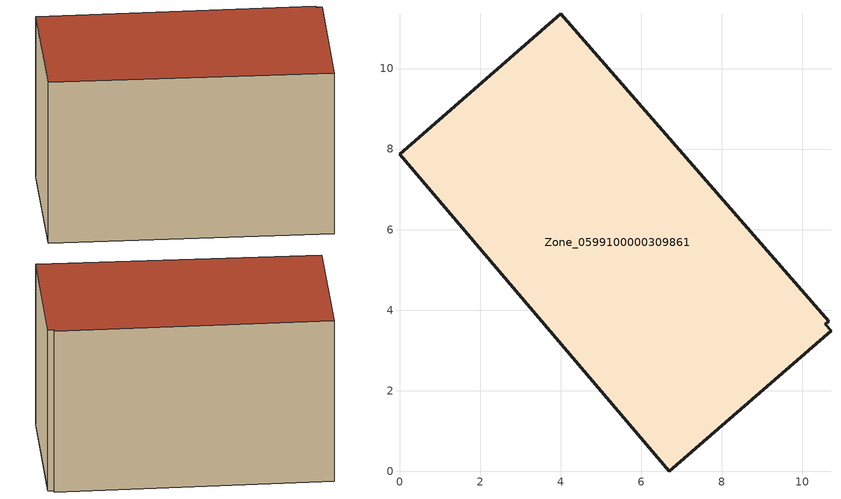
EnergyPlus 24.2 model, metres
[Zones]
Zone_0599100000309861
 floor ground (C_G): 0,7.87 4,11.36 10.66,3.73 10.58,3.66 10.71,3.5 6.7,0 z0
 wall outside (C_F): 4,11.36 0,7.87 6.7,0 10.71,3.5 10.58,3.66 10.66,3.73 4,11.36 z0:6.47
 roof outside (C_R): 0,7.87 6.7,0 10.71,3.5 10.58,3.66 10.66,3.73 4,11.36 z6.47
[BUILDING]
Pand.0599100000309861: North Axis=0; Terrain=City; Loads Convergence Tolerance Value=0.04; Temperature Convergence Tolerance Value=0.4; Solar Distribution=FullExterior; Maximum Number of Warmup Days=25; Minimum Number of Warmup Days=1
[Site:Location]
Rotterdam.The.Hague.AP_ZH_NLD Design_Conditions: Latitude=51.96; Longitude=4.45; Time Zone=1; Elevation=-4.5
[SITE:GROUNDTEMPERATURE:BUILDINGSURFACE]
18, 18, 18, 18, 18, 18, 18, 18, 18, 18, 18, 18
[MATERIAL] Thermal Absorptance=0.9; Solar Absorptance=0.7; Visible Absorptance=0.7
Name | Roughness | Thickness | Conductivity | Density | Specific Heat
G.TI.1946 | MediumSmooth | 0.15 | 1 | 540 | 1210
F.TI.1946 | Rough | 0.3 | 0.857143 | 1920 | 840
R.TI.1946 | MediumRough | 0.2 | 0.1 | 1500 | 1000
[CONSTRUCTION]
C_G: G.TI.1946
C_F: F.TI.1946
C_R: R.TI.1946
[ZONE]
Zone_0599100000309861: Type=1; Multiplier=1; Ceiling Height=Autocalculate; Volume=Autocalculate; Floor Area=autocalculate; Part of Total Floor Area=Yes
[ZONEINFILTRATION:DESIGNFLOWRATE]
Infil_Zone_0599100000309861: Zone or ZoneList or Space or SpaceList=Zone_0599100000309861; Schedule=AlwaysOn; Design Flow Rate Calculation Method=Flow/Area; Flow Rate per Floor Area=0.003; Constant Term Coefficient=1; Temperature Term Coefficient=0; Velocity Term Coefficient=0; Velocity Squared Term Coefficient=0
[HVACTEMPLATE:ZONE:IDEALLOADSAIRSYSTEM]
Zone_0599100000309861: Maximum Heating Supply Air Temperature=50; Minimum Cooling Supply Air Temperature=13; Maximum Heating Supply Air Humidity Ratio=0.0156; Minimum Cooling Supply Air Humidity Ratio=0.0077; Heating Limit=NoLimit; Cooling Limit=NoLimit; Dehumidification Control Type=ConstantSensibleHeatRatio; Cooling Sensible Heat Ratio=0.7; Dehumidification Setpoint=60; Humidification Control Type=None; Humidification Setpoint=30; Outdoor Air Method=None; Outdoor Air Flow Rate per Person=0.00944; Outdoor Air Flow Rate per Zone Floor Area=0; Outdoor Air Flow Rate per Zone=0; Demand Controlled Ventilation Type=None; Outdoor Air Economizer Type=NoEconomizer; Heat Recovery Type=None; Sensible Heat Recovery Effectiveness=0.7; Latent Heat Recovery Effectiveness=0.65
[ZONECONTROL:THERMOSTAT]
ThermostatControl_Zone_0599100000309861: Zone or ZoneList=Zone_0599100000309861; Control Type Schedule=DualSetpointControlType; Control 1=Thermostat_Zone_0599100000309861; Temperature Difference Between Cutout And Setpoint=0
[THERMOSTATSETPOINT:DUALSETPOINT]
Thermostat_Zone_0599100000309861: Heating Setpoint Temperature Schedule=HeatingSetpoint_Zone_0599100000309861; Cooling Setpoint Temperature Schedule=CoolingSetpoint_Zone_0599100000309861
[SCHEDULE:COMPACT]
HeatingSetpoint_Zone_0599100000309861: Through: 12/31, For: AllDays, Until: 24:00, 21
CoolingSetpoint_Zone_0599100000309861: Through: 12/31, For: AllDays, Until: 24:00, 24
DualSetpointControlType: Through: 12/31, For: AllDays, Until: 24:00, 4
AlwaysOn: Through: 12/31, For: AllDays, Until: 24:00, 1
